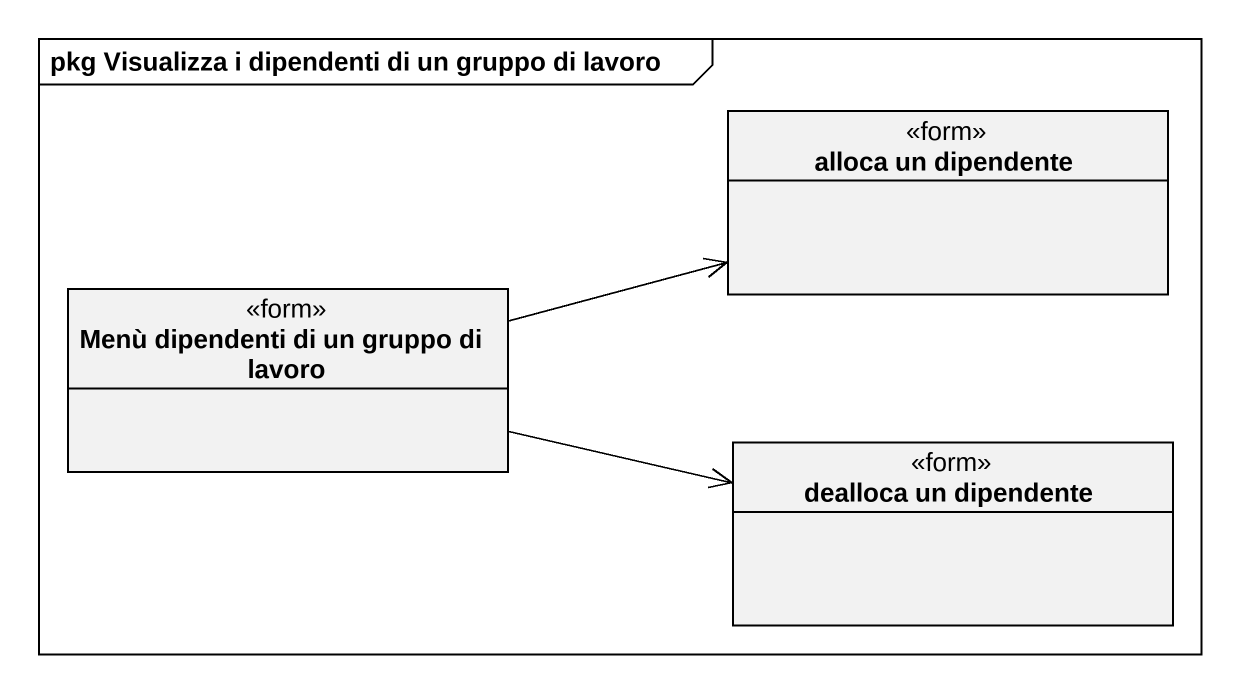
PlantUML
@startuml
mainframe pkg Visualizza i dipendenti di un gruppo di lavoro
hide circle
hide empty members
class "alloca un dipendente" as alloca_un_dipendente <<form>>
class "Menù dipendenti di un gruppo di lavoro" as Menù_dipendenti_di_un <<form>>
class "dealloca un dipendente" as dealloca_un_dipendente <<form>>
Menù_dipendenti_di_un -right-> alloca_un_dipendente
Menù_dipendenti_di_un -right-> dealloca_un_dipendente
@enduml
